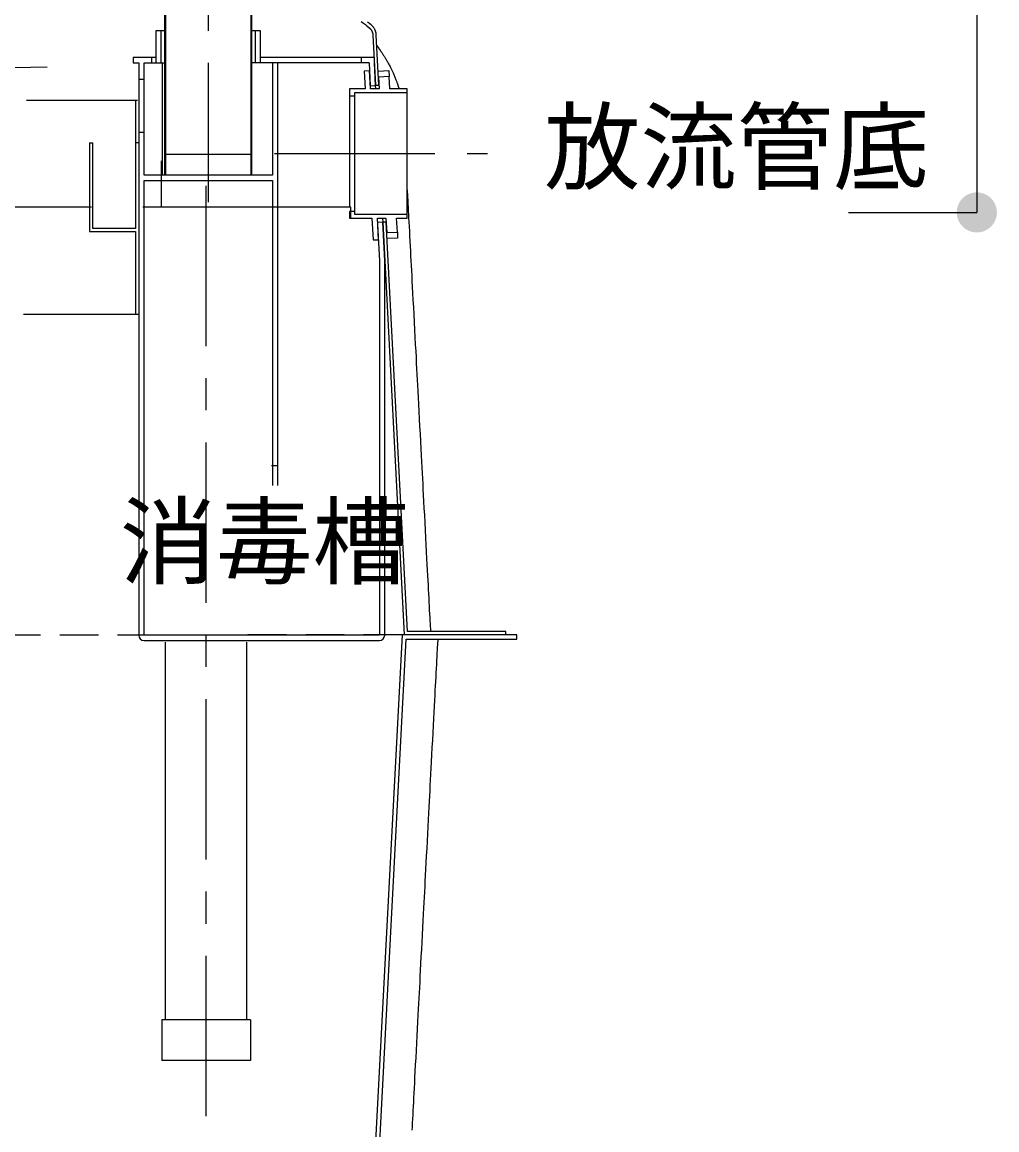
# Model space of a CAD drawing. Units: millimetres, scale not verified. Extents: x -22990 to 8910, y -6308 to 6308.
# Drawn here: x -3552 to -2641, y -3203 to -2168 of the extents above; entities that cross this region are included whole.
import ezdxf
from ezdxf.enums import TextEntityAlignment as Align

# ---------------------------------------------------------------- set-up
doc = ezdxf.new("R2010")
doc.units = ezdxf.units.MM
doc.header["$LTSCALE"] = 30
for name, pattern in [('CHAIN1', [8, 5, -1, 1, -1]), ('DASHED1', [1.8, 1.2, -0.6]), ('DOUBLE_CHAIN1', [8.8, 5, -1, 0.6, -0.6, 0.6, -1])]:
    doc.linetypes.add(name, pattern=pattern)
doc.layers.add('0-2_空気管', color=3, linetype='Continuous', lineweight=25)
doc.layers.add('0-F_00クル-フ-6寸法', color=132, linetype='Continuous', lineweight=25)
doc.styles.add('ＭＳ ゴシック', font='')
doc.styles.get('ＭＳ ゴシック').set_extended_font_data('MS Gothic')

msp = doc.modelspace()

# ---------------------------------------------------------------- linework, layer by layer
at = {"layer": '0-2_空気管', "linetype": 'CHAIN1'}
for p, q in [((-3378.33, -1966), (-3378.33, -2336)), ((-3528.88, -2209.88), (-5910.73, -2252.77)), ((-3380.33, -3190.71), (-3380.33, -2290.71)), ((-3316.38, -2290.71), (-3117.37, -2290.71))]:
    msp.add_line(p, q, dxfattribs=at)
at = {"layer": '0-2_空気管'}
for p, q in [((-3419.12, -2091), (-3419.12, -2311)), ((-3337.54, -2311), (-3337.54, -2091)), ((-3418.09, -2310), (-3418.09, -2092)), ((-3338.57, -2092), (-3338.57, -2310)), ((-3427.32, -2176), (-3427.32, -2206)), ((-3419.12, -2176), (-3427.32, -2176)), ((-3422.2, -2206), (-3422.2, -2176)), ((-3329.34, -2176), (-3337.54, -2176)), ((-3334.45, -2176), (-3334.45, -2206)), ((-3329.34, -2206), (-3329.34, -2176)), ((-3448.33, -2201), (-3448.33, -2206)), ((-3427.32, -2201), (-3448.33, -2201)), ((-3431.16, -2206), (-3431.16, -2201)), ((-3223.02, -2201), (-3329.34, -2201)), ((-3235.5, -2201), (-3235.5, -2206)), ((-3223.02, -2206), (-3223.02, -2201)), ((-3448.33, -2206), (-3443.33, -2206)), ((-3443.33, -2206), (-3443.33, -2741)), ((-3438.33, -2311), (-3438.33, -2206)), ((-3438.33, -2206), (-3419.12, -2206)), ((-3421.26, -2206), (-3421.26, -2311)), ((-3228.03, -2206), (-3337.54, -2206)), ((-3318.33, -2206), (-3318.33, -2311)), ((-3313.33, -2601), (-3313.33, -2206)), ((-3228.03, -2206), (-3226.92, -2227.23)), ((-3443.33, -2221), (-3438.33, -2221)), ((-3246.38, -2236.71), (-3241.38, -2236.71)), ((-3241.38, -2233.71), (-3192.38, -2233.71)), ((-3221.78, -2230.21), (-3221.97, -2226.71)), ((-3548.03, -2240.71), (-3444.33, -2240.71)), ((-3446.33, -2240.71), (-3446.33, -2360.71)), ((-3438.33, -2271), (-3443.33, -2271)), ((-3489.33, -2280.71), (-3489.33, -2363.71)), ((-3489.33, -2280.71), (-3486.33, -2280.71)), ((-3443.33, -2280.71), (-3446.33, -2280.71)), ((-3422.26, -2297.44), (-3422.26, -2340.71)), ((-3338.57, -2291.44), (-3418.09, -2291.44)), ((-3318.33, -2311), (-3438.33, -2311)), ((-3438.33, -2741), (-3438.33, -2316)), ((-3438.33, -2316), (-3318.33, -2316)), ((-3318.33, -2316), (-3318.33, -2601)), ((-3245.03, -2340.71), (-3439.33, -2340.71)), ((-3245.03, -2350.71), (-3245.03, -2340.71)), ((-3220.42, -2351.22), (-3218.33, -2391.13)), ((-3215.23, -2354.79), (-3220.22, -2355.05)), ((-3215.41, -2351.21), (-3215.23, -2354.79)), ((-3213.33, -2391), (-3215.23, -2354.71)), ((-3489.33, -2363.71), (-3446.33, -2363.71)), ((-3446.33, -2363.71), (-3446.33, -2440.71)), ((-3201.26, -2369.65), (-3211.24, -2370.17)), ((-3201.55, -2364.12), (-3201.26, -2369.65)), ((-3218.33, -2391.13), (-3218.33, -2741)), ((-3213.33, -2741), (-3213.33, -2391)), ((-3551.03, -2440.71), (-3443.33, -2440.71)), ((-3319.33, -2582.44), (-3314.33, -2582.44)), ((-3218.33, -2741), (-3438.33, -2741)), ((-3090.03, -2740.71), (-3197.16, -2740.71)), ((-3100.03, -2740.71), (-3100.03, -2737.51)), ((-3438.33, -2746), (-3218.33, -2746)), ((-3418.33, -3100.71), (-3418.33, -2747.44)), ((-3342.33, -3100.71), (-3342.33, -2747.44)), ((-3338.83, -3100.71), (-3338.83, -3138.71)), ((-3338.83, -3138.71), (-3421.83, -3138.71))]:
    msp.add_line(p, q, dxfattribs=at)
at = {"layer": '0-2_空気管', "linetype": 'DOUBLE_CHAIN1'}
msp.add_line((-3487.33, -2340.71), (-6054.78, -2340.71), dxfattribs=at)
at = {"layer": '0-2_空気管', "linetype": 'DASHED1'}
for p, q in [((-3625.03, -2740.71), (-3419.33, -2740.71)), ((-3197.16, -2740.71), (-3343.33, -2740.71))]:
    msp.add_line(p, q, dxfattribs=at)
at = {"layer": '0-2_空気管'}
for points in [[(-3235.24, -2167.32), (-3234.22, -2168.06), (-3233.24, -2168.79), (-3232.31, -2169.49), (-3231.46, -2170.16), (-3230.69, -2170.76), (-3230.02, -2171.3), (-3228.12, -2172.83), (-3228.02, -2172.9), (-3227.99, -2172.94), (-3227.94, -2172.98)], [(-3221.83, -2176.58), (-3221.89, -2176.39), (-3221.95, -2176.2), (-3222, -2176.03), (-3222.06, -2175.87), (-3222.12, -2175.72), (-3222.18, -2175.57), (-3222.25, -2175.41), (-3222.32, -2175.25), (-3222.41, -2175.07), (-3222.51, -2174.87), (-3222.62, -2174.66), (-3222.75, -2174.42), (-3222.88, -2174.18), (-3223.02, -2173.92), (-3223.32, -2173.41), (-3223.48, -2173.15), (-3223.63, -2172.92), (-3223.78, -2172.69), (-3223.93, -2172.48), (-3224.07, -2172.29), (-3224.22, -2172.1), (-3224.37, -2171.93), (-3224.51, -2171.76), (-3224.66, -2171.6), (-3224.81, -2171.45), (-3224.97, -2171.3), (-3225.12, -2171.16), (-3225.28, -2171.03), (-3225.42, -2170.9), (-3225.56, -2170.78), (-3225.69, -2170.68), (-3225.8, -2170.59), (-3226.12, -2170.33), (-3227.4, -2169.29), (-3227.95, -2168.86), (-3228.59, -2168.34), (-3229.34, -2167.76)], [(-3227.94, -2172.98), (-3227.88, -2173.02), (-3227.82, -2173.07), (-3227.75, -2173.13), (-3227.68, -2173.19), (-3227.62, -2173.25), (-3227.48, -2173.37), (-3227.41, -2173.44), (-3227.34, -2173.51), (-3227.26, -2173.58), (-3227.19, -2173.66), (-3227.11, -2173.75), (-3227.03, -2173.84), (-3226.94, -2173.94), (-3226.85, -2174.05), (-3226.75, -2174.17), (-3226.64, -2174.3), (-3226.54, -2174.43), (-3226.34, -2174.69), (-3226.25, -2174.81), (-3226.16, -2174.93), (-3226.08, -2175.04), (-3226.01, -2175.14), (-3225.94, -2175.25), (-3225.88, -2175.35), (-3225.81, -2175.46), (-3225.74, -2175.58), (-3225.67, -2175.71), (-3225.6, -2175.86), (-3225.51, -2176.03), (-3225.43, -2176.21), (-3225.33, -2176.4), (-3225.24, -2176.6), (-3225.15, -2176.81), (-3225.06, -2177.01), (-3224.97, -2177.22), (-3224.89, -2177.42), (-3224.82, -2177.61), (-3224.76, -2177.79), (-3224.7, -2177.97)], [(-3224.7, -2177.97), (-3224.66, -2178.14), (-3224.61, -2178.31), (-3224.58, -2178.47), (-3224.55, -2178.63), (-3224.52, -2178.8), (-3224.5, -2178.95), (-3224.48, -2179.11), (-3224.46, -2179.27), (-3224.45, -2179.41), (-3224.44, -2179.55), (-3224.43, -2179.67), (-3224.42, -2179.78), (-3224.41, -2180.09), (-3221.97, -2226.71), (-3218.76, -2226.71), (-3221.21, -2179.92), (-3221.22, -2179.76), (-3221.23, -2179.69), (-3221.23, -2179.61), (-3221.23, -2179.51), (-3221.24, -2179.41), (-3221.25, -2179.29), (-3221.26, -2179.18), (-3221.27, -2179.06), (-3221.28, -2178.93), (-3221.3, -2178.81), (-3221.32, -2178.68), (-3221.33, -2178.56), (-3221.36, -2178.42), (-3221.38, -2178.28), (-3221.42, -2178.13), (-3221.45, -2177.97), (-3221.49, -2177.79), (-3221.54, -2177.6), (-3221.59, -2177.41), (-3221.65, -2177.2), (-3221.71, -2176.99), (-3221.77, -2176.79), (-3221.83, -2176.58)], [(-3220.71, -2189.6), (-3220.7, -2189.61), (-3220.7, -2189.61), (-3220.7, -2189.61), (-3220.7, -2189.61), (-3220.7, -2189.62), (-3220.7, -2189.62), (-3220.69, -2189.63), (-3220.68, -2189.64), (-3220.67, -2189.66), (-3220.65, -2189.68), (-3220.64, -2189.71), (-3220.61, -2189.75), (-3220.57, -2189.8), (-3220.53, -2189.86), (-3220.49, -2189.93), (-3220.43, -2190), (-3220.38, -2190.09), (-3220.32, -2190.17), (-3220.26, -2190.26), (-3220.12, -2190.46), (-3220.05, -2190.56), (-3219.98, -2190.67), (-3219.89, -2190.79), (-3219.8, -2190.92), (-3219.7, -2191.08), (-3219.58, -2191.25), (-3219.45, -2191.44), (-3219.3, -2191.66), (-3219.13, -2191.89), (-3218.96, -2192.15), (-3218.78, -2192.41), (-3218.4, -2192.96), (-3218.21, -2193.23), (-3218.03, -2193.5), (-3217.85, -2193.75), (-3217.68, -2194.01), (-3217.5, -2194.27), (-3217.32, -2194.54), (-3217.12, -2194.83)], [(-3217.12, -2194.83), (-3216.91, -2195.15), (-3216.67, -2195.51), (-3216.4, -2195.9), (-3216.11, -2196.35), (-3215.79, -2196.84), (-3215.44, -2197.36), (-3215.09, -2197.9), (-3214.73, -2198.46), (-3214.37, -2199.02), (-3214.01, -2199.58), (-3213.66, -2200.12), (-3213.33, -2200.64), (-3213.01, -2201.15), (-3212.69, -2201.66), (-3212.38, -2202.18), (-3212.06, -2202.72), (-3211.73, -2203.29), (-3211.38, -2203.9), (-3211, -2204.56), (-3210.6, -2205.28), (-3210.18, -2206.04), (-3209.74, -2206.84), (-3209.29, -2207.66), (-3208.85, -2208.48), (-3208.42, -2209.29), (-3208.01, -2210.08), (-3207.62, -2210.83), (-3207.26, -2211.53), (-3206.93, -2212.19), (-3206.62, -2212.82), (-3206.32, -2213.43), (-3206.03, -2214.05), (-3205.74, -2214.69), (-3205.45, -2215.35), (-3205.15, -2216.05), (-3204.83, -2216.81), (-3204.49, -2217.61), (-3204.16, -2218.43), (-3203.82, -2219.26)], [(-3232.46, -2213.7), (-3231.6, -2230.21), (-3246.38, -2230.21), (-3246.38, -2340.71)], [(-3192.38, -2230.21), (-3208.56, -2230.21), (-3209.17, -2218.66), (-3219.16, -2219.19), (-3218.58, -2230.21), (-3226.59, -2230.21), (-3227.47, -2213.44), (-3232.46, -2213.7)], [(-3226.92, -2227.23), (-3221.92, -2226.97), (-3223.02, -2206)], [(-3219.45, -2213.66), (-3209.46, -2213.13), (-3209.17, -2218.66)], [(-3203.82, -2219.26), (-3203.49, -2220.09), (-3203.17, -2220.9), (-3202.86, -2221.68), (-3202.58, -2222.41), (-3202.33, -2223.08), (-3202.1, -2223.68), (-3201.89, -2224.25), (-3201.71, -2224.77), (-3201.53, -2225.27), (-3201.38, -2225.73), (-3201.23, -2226.19), (-3201.08, -2226.63), (-3200.95, -2227.08), (-3200.81, -2227.52), (-3200.68, -2227.94), (-3200.57, -2228.34), (-3200.45, -2228.72), (-3200.36, -2229.06), (-3200.27, -2229.36), (-3200.03, -2230.21)], [(-3192.38, -2347.71), (-3241.38, -2347.71), (-3241.38, -2233.71)], [(-3225.26, -2351.21), (-3224.19, -2371.49), (-3219.2, -2371.22), (-3220.25, -2351.21), (-3212.24, -2351.21), (-3211.53, -2364.64), (-3201.55, -2364.12), (-3202.22, -2351.21), (-3192.38, -2351.21), (-3192.38, -2230.21)], [(-3446.33, -2360.71), (-3486.33, -2360.71), (-3486.33, -2280.71)], [(-3192.38, -2324.59), (-3192.3, -2326.05), (-3192.27, -2326.66), (-3192.23, -2327.39), (-3192.18, -2328.23), (-3192.13, -2329.15), (-3192.08, -2330.14), (-3192.03, -2331.18), (-3191.97, -2332.25), (-3191.91, -2333.34), (-3191.86, -2334.45), (-3191.8, -2335.62), (-3191.73, -2336.91), (-3191.65, -2338.4), (-3191.56, -2340.14), (-3191.45, -2342.19), (-3191.32, -2344.63), (-3191.17, -2347.51), (-3190.99, -2350.88), (-3190.79, -2354.67), (-3190.57, -2358.8), (-3190.34, -2363.21), (-3190.1, -2367.8), (-3189.85, -2372.5), (-3189.6, -2377.22), (-3189.36, -2381.88), (-3189.12, -2386.43), (-3188.88, -2390.93), (-3188.64, -2395.45), (-3188.4, -2400.08), (-3188.14, -2404.89), (-3187.88, -2409.96), (-3187.59, -2415.39), (-3187.28, -2421.24), (-3186.95, -2427.56), (-3186.59, -2434.27), (-3186.23, -2441.23), (-3185.85, -2448.31), (-3185.48, -2455.4), (-3185.11, -2462.36)], [(-3241.38, -2344.71), (-3246.38, -2344.71), (-3246.38, -2351.21), (-3225.26, -2351.21)], [(-3212.05, -2354.71), (-3215.26, -2354.71), (-3195.03, -2740.71)], [(-3100.03, -2737.51), (-3191.99, -2737.51), (-3212.05, -2354.71)], [(-3185.11, -2462.36), (-3184.76, -2469.06), (-3184.42, -2475.39), (-3184.12, -2481.25), (-3183.83, -2486.72), (-3183.55, -2491.95), (-3183.29, -2497.04), (-3183.01, -2502.14), (-3182.74, -2507.37), (-3182.45, -2512.85), (-3182.14, -2518.7), (-3181.81, -2525.03), (-3181.45, -2531.73), (-3181.09, -2538.69), (-3180.71, -2545.78), (-3180.34, -2552.87), (-3179.98, -2559.82), (-3179.62, -2566.53), (-3179.29, -2572.85), (-3178.98, -2578.71), (-3178.69, -2584.19), (-3178.42, -2589.41), (-3178.15, -2594.49), (-3177.88, -2599.57), (-3177.61, -2604.76), (-3177.32, -2610.19), (-3177.01, -2615.99), (-3176.69, -2622.24), (-3176.33, -2628.86), (-3175.97, -2635.71), (-3175.6, -2642.69), (-3175.24, -2649.65), (-3174.88, -2656.49), (-3174.53, -2663.06), (-3174.21, -2669.25), (-3173.9, -2674.97), (-3173.63, -2680.24), (-3173.37, -2685.13), (-3173.13, -2689.7), (-3172.9, -2694.02)], [(-3172.9, -2694.02), (-3172.68, -2698.15), (-3172.47, -2702.15), (-3172.26, -2706.09), (-3172.06, -2710.01), (-3171.85, -2713.86), (-3171.66, -2717.6), (-3171.47, -2721.14), (-3171.3, -2724.45), (-3171.14, -2727.44), (-3171, -2730.07), (-3170.61, -2737.51)], [(-3197.16, -2740.71), (-3226.32, -3297.13)], [(-3222.38, -3298.3), (-3193.37, -2744.71), (-3090.03, -2744.71), (-3090.03, -2740.71)], [(-3163.86, -2744.71), (-3164.13, -2749.96), (-3164.25, -2752.16), (-3164.39, -2754.79), (-3164.54, -2757.8), (-3164.72, -2761.11), (-3164.9, -2764.66), (-3165.1, -2768.4), (-3165.31, -2772.27), (-3165.51, -2776.19), (-3165.72, -2780.14), (-3165.93, -2784.14), (-3166.15, -2788.28), (-3166.37, -2792.59), (-3166.61, -2797.15), (-3166.87, -2802.02), (-3167.14, -2807.25), (-3167.44, -2812.92), (-3167.76, -2819.05), (-3168.1, -2825.55), (-3168.46, -2832.29), (-3168.82, -2839.16), (-3169.18, -2846.02), (-3169.53, -2852.77), (-3169.87, -2859.26), (-3170.19, -2865.39), (-3170.49, -2871.07), (-3170.77, -2876.38), (-3171.04, -2881.44), (-3171.29, -2886.38), (-3171.56, -2891.32), (-3171.82, -2896.38), (-3172.1, -2901.69), (-3172.4, -2907.37), (-3172.72, -2913.5), (-3173.06, -2919.99), (-3173.41, -2926.74), (-3174.14, -2940.47), (-3174.49, -2947.21), (-3174.83, -2953.71)], [(-3174.83, -2953.71), (-3175.15, -2959.84), (-3175.45, -2965.52), (-3175.73, -2970.83), (-3176, -2975.89), (-3176.25, -2980.83), (-3176.51, -2985.77), (-3176.78, -2990.83), (-3177.06, -2996.14), (-3177.35, -3001.82), (-3177.68, -3007.94), (-3178.02, -3014.44), (-3178.37, -3021.18), (-3178.73, -3028.05), (-3179.09, -3034.92), (-3179.45, -3041.66), (-3179.79, -3048.16), (-3180.11, -3054.29), (-3180.41, -3059.97), (-3180.69, -3065.27), (-3180.95, -3070.34), (-3181.21, -3075.27), (-3181.47, -3080.21), (-3181.74, -3085.28), (-3182.02, -3090.59), (-3182.31, -3096.26), (-3182.64, -3102.39), (-3182.98, -3108.89), (-3183.33, -3115.63), (-3183.69, -3122.5), (-3184.05, -3129.36), (-3184.41, -3136.11), (-3184.75, -3142.61), (-3185.07, -3148.73), (-3185.37, -3154.4), (-3185.64, -3159.64), (-3185.9, -3164.51), (-3186.13, -3169.07), (-3186.36, -3173.38), (-3186.58, -3177.51)], [(-3338.83, -3100.71), (-3421.83, -3100.71), (-3421.83, -3138.71)], [(-3186.58, -3177.51), (-3186.79, -3181.52), (-3187, -3185.46), (-3187.2, -3189.39), (-3187.41, -3193.25), (-3187.6, -3196.99), (-3187.79, -3200.55), (-3187.96, -3203.86)]]:
    msp.add_lwpolyline(points, dxfattribs=at)
for centre, start, end in [((-3438.33, -2741), 180, 270), ((-3218.33, -2741), 270, 0)]:
    msp.add_arc(centre, 5, start, end, dxfattribs=at)
at = {"layer": '0-F_00クル-フ-6寸法', "color": 4}
for p in [(-2659.94, -1715.51), (-2779.94, -2345.71)]:
    msp.add_line(p, (-2659.94, -2345.71), dxfattribs=at)
at = {"layer": '0-F_00クル-フ-6寸法'}
for points in [[(-2659.94, -2345.71), (-2670.96, -2330.54), (-2668.98, -2329.28)], [(-2659.94, -2345.71), (-2668.98, -2329.28), (-2666.85, -2328.28)], [(-2659.94, -2345.71), (-2666.85, -2328.28), (-2664.61, -2327.55)], [(-2659.94, -2345.71), (-2664.61, -2327.55), (-2662.29, -2327.11)], [(-2659.94, -2345.71), (-2662.29, -2327.11), (-2659.94, -2326.96)], [(-2659.94, -2345.71), (-2659.94, -2326.96), (-2657.59, -2327.11)], [(-2659.94, -2345.71), (-2657.59, -2327.11), (-2655.28, -2327.55)], [(-2659.94, -2345.71), (-2655.28, -2327.55), (-2653.04, -2328.28)], [(-2659.94, -2345.71), (-2653.04, -2328.28), (-2650.91, -2329.28)], [(-2659.94, -2345.71), (-2650.91, -2329.28), (-2648.92, -2330.54)], [(-2659.94, -2345.71), (-2678.36, -2342.2), (-2677.78, -2339.92)], [(-2659.94, -2345.71), (-2677.78, -2339.92), (-2676.91, -2337.73)], [(-2659.94, -2345.71), (-2676.91, -2337.73), (-2675.77, -2335.67)], [(-2659.94, -2345.71), (-2675.77, -2335.67), (-2674.39, -2333.76)], [(-2659.94, -2345.71), (-2674.39, -2333.76), (-2672.78, -2332.04)], [(-2659.94, -2345.71), (-2672.78, -2332.04), (-2670.96, -2330.54)], [(-2659.94, -2345.71), (-2648.92, -2330.54), (-2647.11, -2332.04)], [(-2659.94, -2345.71), (-2647.11, -2332.04), (-2645.5, -2333.76)], [(-2659.94, -2345.71), (-2645.5, -2333.76), (-2644.11, -2335.67)], [(-2659.94, -2345.71), (-2644.11, -2335.67), (-2642.98, -2337.73)], [(-2659.94, -2345.71), (-2642.98, -2337.73), (-2642.11, -2339.92)], [(-2659.94, -2345.71), (-2642.11, -2339.92), (-2641.52, -2342.2)], [(-2659.94, -2345.71), (-2678.66, -2344.53), (-2678.36, -2342.2)], [(-2659.94, -2345.71), (-2678.66, -2346.89), (-2678.66, -2344.53)], [(-2659.94, -2345.71), (-2678.36, -2349.23), (-2678.66, -2346.89)], [(-2659.94, -2345.71), (-2677.78, -2351.51), (-2678.36, -2349.23)], [(-2659.94, -2345.71), (-2676.91, -2353.7), (-2677.78, -2351.51)], [(-2659.94, -2345.71), (-2675.77, -2355.76), (-2676.91, -2353.7)], [(-2659.94, -2345.71), (-2674.39, -2357.66), (-2675.77, -2355.76)], [(-2659.94, -2345.71), (-2672.78, -2359.38), (-2674.39, -2357.66)], [(-2659.94, -2345.71), (-2670.96, -2360.88), (-2672.78, -2359.38)], [(-2659.94, -2345.71), (-2668.98, -2362.14), (-2670.96, -2360.88)], [(-2659.94, -2345.71), (-2666.85, -2363.15), (-2668.98, -2362.14)], [(-2659.94, -2345.71), (-2664.61, -2363.87), (-2666.85, -2363.15)], [(-2659.94, -2345.71), (-2662.29, -2364.31), (-2664.61, -2363.87)], [(-2659.94, -2345.71), (-2659.94, -2364.46), (-2662.29, -2364.31)], [(-2659.94, -2345.71), (-2641.52, -2342.2), (-2641.23, -2344.53)], [(-2659.94, -2345.71), (-2641.23, -2344.53), (-2641.23, -2346.89)], [(-2659.94, -2345.71), (-2657.59, -2364.31), (-2659.94, -2364.46)], [(-2659.94, -2345.71), (-2655.28, -2363.87), (-2657.59, -2364.31)], [(-2659.94, -2345.71), (-2653.04, -2363.15), (-2655.28, -2363.87)], [(-2659.94, -2345.71), (-2650.91, -2362.14), (-2653.04, -2363.15)], [(-2659.94, -2345.71), (-2648.92, -2360.88), (-2650.91, -2362.14)], [(-2659.94, -2345.71), (-2647.11, -2359.38), (-2648.92, -2360.88)], [(-2659.94, -2345.71), (-2645.5, -2357.66), (-2647.11, -2359.38)], [(-2659.94, -2345.71), (-2644.11, -2355.76), (-2645.5, -2357.66)], [(-2659.94, -2345.71), (-2642.98, -2353.7), (-2644.11, -2355.76)], [(-2659.94, -2345.71), (-2642.11, -2351.51), (-2642.98, -2353.7)], [(-2659.94, -2345.71), (-2641.52, -2349.23), (-2642.11, -2351.51)], [(-2659.94, -2345.71), (-2641.23, -2346.89), (-2641.52, -2349.23)]]:
    msp.add_solid(points, dxfattribs=at)

# ---------------------------------------------------------------- texts
at = {"layer": '0-2_空気管', "color": 4, "style": 'ＭＳ ゴシック'}
for s, p in [('放流管底', (-3064.3, -2337.18)), ('消毒槽', (-3460.98, -2706.16))]:
    msp.add_text(s, height=65.98, dxfattribs=at).set_placement(p, align=Align.BOTTOM_LEFT)

doc.saveas('drawing.dxf')
